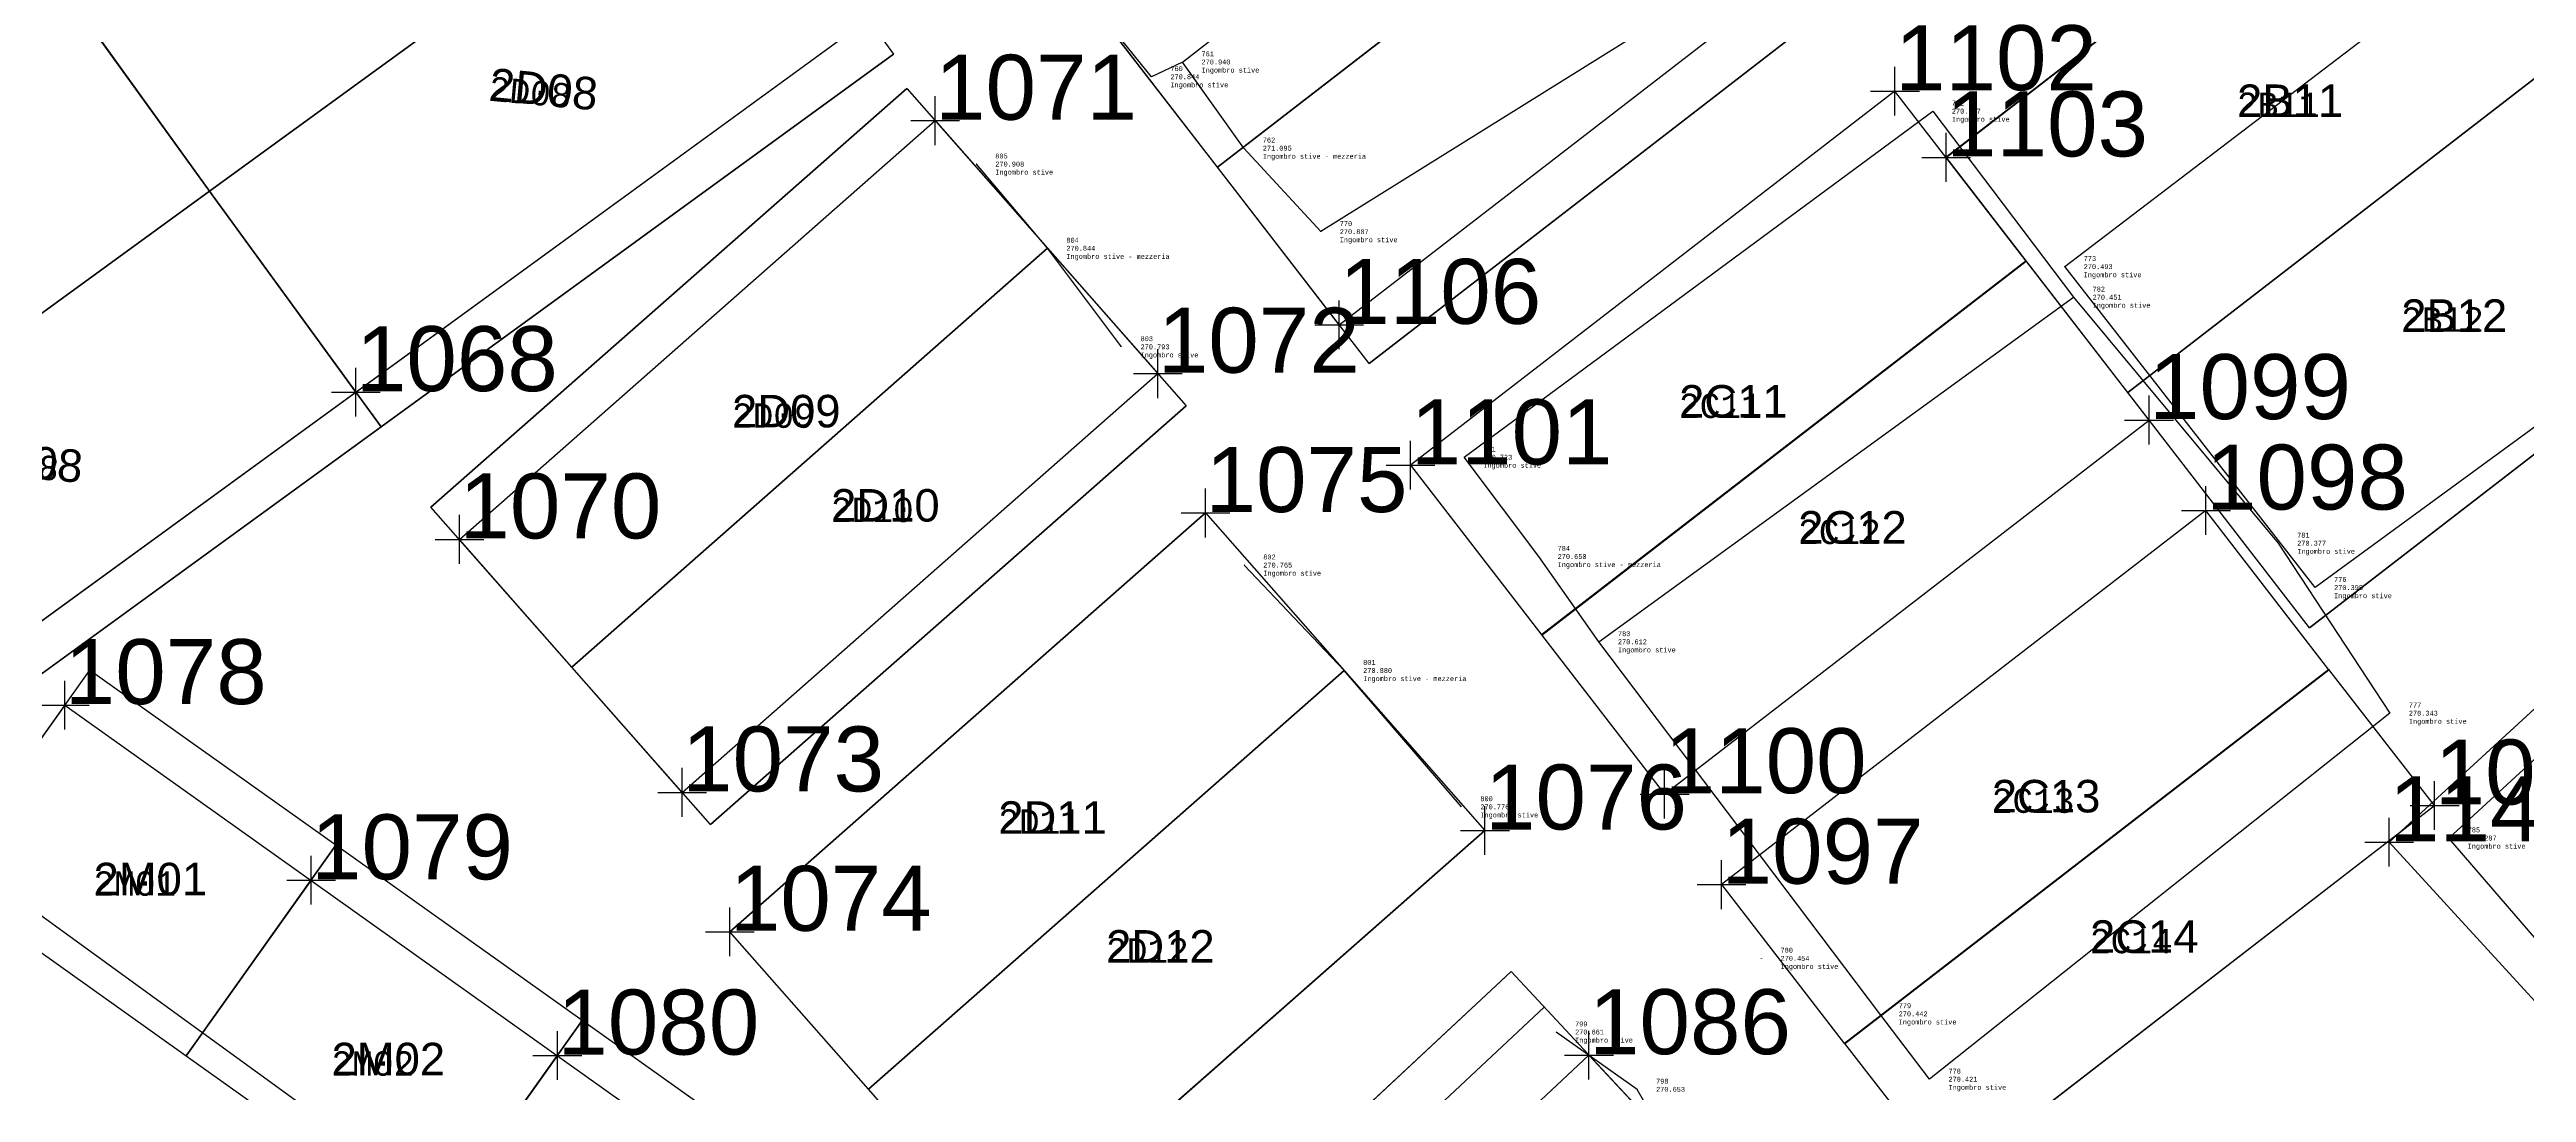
# Model space of a CAD drawing. Extents: x -1000 to 923337, y -63322 to 323191.
# Drawn here: x 249076 to 299885, y 46363 to 67759 of the extents above; entities that cross this region are included whole.
import ezdxf
from ezdxf.enums import TextEntityAlignment as Align

# ---------------------------------------------------------------- set-up
doc = ezdxf.new("R2010")
doc.units = 0
doc.header["$PDMODE"] = 35
doc.header["$PDSIZE"] = 1
for name, color, linetype in [('punti tracciati', 7, 'Continuous'), ('WF nome aree GPS', 7, 'Continuous'), ('WF_ingombro_stive_2', 1, 'Continuous'), ('WF_lato_di_accesso', 40, 'Continuous'), ('WF_nome_aree_GPS', 7, 'Continuous'), ('WF_tracciatura', 30, 'Continuous')]:
    doc.layers.add(name, color=color, linetype=linetype)
for name, color, linetype, lineweight in [('WF ingombro stive 2', 1, 'Continuous', 30), ('WF lato di accesso', 40, 'Continuous', 30), ('WF tracciatura', 30, 'Continuous', 30)]:
    doc.layers.add(name, color=color, linetype=linetype, lineweight=lineweight)
doc.styles.add('FONTSTYLE_1', font='arial.ttf', dxfattribs={"height": 0.2})
doc.styles.add('FONTSTYLE_2', font='arial.ttf', dxfattribs={"height": 0.2})
doc.styles.get("Standard").update_dxf_attribs({"font": 'consola.ttf', "height": 500})

# ---------------------------------------------------------------- blocks, each defined once
blk = doc.blocks.new('rilievo 2')
at = {"color": 8}
for points in [[(309560, -546125, -352), (312778, -542459, -391), (334234, -538070, -628), (348344, -548307, -983), (356892, -554192, -1195), (361959, -553931, -1407), (370204, -546889, -1399), (377957, -551519, -1580), (396391, -562427, -1455), (395427, -574492, -1317), (395026, -585611, -1377), (397751, -587224, -1981), (408367, -589089, -2210), (438006, -587763, -2348)], [(360479, -522615, -1052), (359841, -522918, -1148), (358393, -521118, -1149), (369117, -512756, -1313), (370761, -514619, -1303)], [(374052, -519400, -1370), (363315, -526095, -1184), (361736, -524383, -897), (360479, -522615, -1052), (370761, -514619, -1303)], [(369021, -534509, -1379), (367784, -532759, -1341), (366259, -530723, -1268), (375870, -523623, -1385), (378758, -527440, -1541)], [(359229, -528458, -1198), (357707, -526436, -1147), (356249, -524709, -1083)], [(366199, -537895, -1215), (363795, -535098, -1111), (361746, -532936, -1227)], [(370892, -545583, -1446), (369804, -543690, -1339), (368142, -542515, -1331)]]:
    blk.add_polyline3d(points, dxfattribs=at)
for points in [[(387951, -519659, -1616), (393272, -526405, -1688), (383711, -533397, -1597), (378575, -526813, -1499)], [(378758, -527440, -1541), (382954, -532487, -1614), (385245, -535974, -1648), (375801, -543483, -1571), (374780, -542142, -1549), (369021, -534509, -1379)], [(386452, -538535, -1704), (395327, -530373, -1769), (398253, -533590, -1788), (401162, -536895, -1750), (392346, -545189, -1588), (389292, -541824, -1156)]]:
    blk.add_polyline3d(points, close=True, dxfattribs=at)
for p in [(360479, -522615, -1052), (359841, -522918, -1148), (375870, -523623, -1385), (356249, -524709, -1083), (361736, -524383, -897), (363315, -526095, -1184), (357707, -526436, -1147), (378575, -526813, -1499), (378758, -527440, -1541), (359229, -528458, -1198), (366259, -530723, -1268), (361746, -532936, -1227), (367784, -532759, -1341), (382954, -532487, -1614), (383711, -533397, -1597), (369021, -534509, -1379), (363795, -535098, -1111), (385245, -535974, -1648), (366199, -537895, -1215), (386452, -538535, -1704), (372357, -541003, -1538), (368142, -542515, -1331), (374780, -542142, -1549), (375801, -543483, -1571), (369804, -543690, -1339)]:
    blk.add_point(p, dxfattribs=at)
for s, p in [('760', (360230, -522751, -1148)), ('270.940', (360868, -522615, -1052)), ('761', (360868, -522448, -1052)), ('Ingombro stive', (360868, -522781, -1052)), ('270.844', (360230, -522918, -1148)), ('Ingombro stive', (360230, -523085, -1148)), ('270.607', (376259, -523623, -1385)), ('772', (376259, -523457, -1385)), ('Ingombro stive', (376259, -523790, -1385)), ('271.095', (362125, -524383, -897)), ('762', (362125, -524216, -897)), ('805', (356638, -524543, -1083)), ('270.908', (356638, -524709, -1083)), ('Ingombro stive', (356638, -524876, -1083)), ('Ingombro stive - mezzeria', (362125, -524550, -897)), ('804', (358096, -526270, -1147)), ('270.807', (363704, -526095, -1184)), ('770', (363704, -525929, -1184)), ('Ingombro stive', (363704, -526262, -1184)), ('270.844', (358096, -526436, -1147)), ('Ingombro stive - mezzeria', (358096, -526603, -1147)), ('270.493', (378964, -526813, -1499)), ('773', (378964, -526647, -1499)), ('Ingombro stive', (378964, -526980, -1499)), ('270.451', (379147, -527440, -1541)), ('782', (379147, -527273, -1541)), ('Ingombro stive', (379147, -527606, -1541)), ('803', (359618, -528291, -1198)), ('270.793', (359618, -528458, -1198)), ('Ingombro stive', (359618, -528625, -1198)), ('270.723', (366648, -530723, -1268)), ('771', (366648, -530557, -1268)), ('Ingombro stive', (366648, -530890, -1268)), ('270.377', (383343, -532487, -1614)), ('781', (383343, -532320, -1614)), ('802', (362135, -532769, -1227)), ('270.765', (362135, -532936, -1227)), ('270.650', (368173, -532759, -1341)), ('784', (368173, -532592, -1341)), ('Ingombro stive - mezzeria', (368173, -532926, -1341)), ('Ingombro stive', (383343, -532654, -1614)), ('Ingombro stive', (362135, -533103, -1227)), ('270.395', (384100, -533397, -1597)), ('776', (384100, -533230, -1597)), ('Ingombro stive', (384100, -533564, -1597)), ('270.612', (369410, -534509, -1379)), ('783', (369410, -534343, -1379)), ('801', (364184, -534932, -1111)), ('Ingombro stive', (369410, -534676, -1379)), ('270.880', (364184, -535098, -1111)), ('Ingombro stive - mezzeria', (364184, -535265, -1111)), ('270.343', (385634, -535974, -1648)), ('777', (385634, -535807, -1648)), ('Ingombro stive', (385634, -536141, -1648)), ('800', (366588, -537729, -1215)), ('270.776', (366588, -537895, -1215)), ('Ingombro stive', (366588, -538062, -1215)), ('270.287', (386841, -538535, -1704)), ('785', (386841, -538368, -1704)), ('Ingombro stive', (386841, -538702, -1704)), ('270.454', (372746, -541003, -1538)), ('780', (372746, -540836, -1538)), ('Ingombro stive', (372746, -541170, -1538)), ('270.442', (375169, -542142, -1549)), ('779', (375169, -541975, -1549)), ('270.661', (368531, -542515, -1331)), ('799', (368531, -542349, -1331)), ('Ingombro stive', (368531, -542682, -1331)), ('Ingombro stive', (375169, -542309, -1549)), ('270.653', (370193, -543690, -1339)), ('798', (370193, -543523, -1339)), ('270.421', (376190, -543483, -1571)), ('778', (376190, -543317, -1571)), ('Ingombro stive', (376190, -543650, -1571))]:
    blk.add_text(s, height=100, dxfattribs=at).set_placement(p, align=Align.MIDDLE_LEFT)
blk = doc.blocks.new('Croce___ATS')
at = {"color": 0}
for p, q in [((-0.5, 0), (0.5, 0)), ((0, -0.5), (0, 0.5))]:
    blk.add_line(p, q, dxfattribs=at)
blk = doc.blocks.new('T_P_74')
at = {"color": 7}
blk.add_point((0, 0), dxfattribs=at)
blk.add_blockref('Croce___ATS', (0, 0), dxfattribs=at)
at = {"color": 7, "insert": (0, 0), "char_height": 1.3333, "attachment_point": 7, "style": 'FONTSTYLE_1'}
blk.add_mtext('1068', dxfattribs=at)
blk = doc.blocks.new('T_P_76')
at = {"color": 7}
blk.add_point((0, 0), dxfattribs=at)
blk.add_blockref('Croce___ATS', (0, 0), dxfattribs=at)
at = {"color": 7, "insert": (0, 0), "char_height": 1.3333, "attachment_point": 7, "style": 'FONTSTYLE_1'}
blk.add_mtext('1070', dxfattribs=at)
blk = doc.blocks.new('T_P_77')
at = {"color": 7}
blk.add_point((0, 0), dxfattribs=at)
blk.add_blockref('Croce___ATS', (0, 0), dxfattribs=at)
at = {"color": 7, "insert": (0, 0), "char_height": 1.3333, "attachment_point": 7, "style": 'FONTSTYLE_1'}
blk.add_mtext('1071', dxfattribs=at)
blk = doc.blocks.new('T_P_78')
at = {"color": 7}
blk.add_point((0, 0), dxfattribs=at)
blk.add_blockref('Croce___ATS', (0, 0), dxfattribs=at)
at = {"color": 7, "insert": (0, 0), "char_height": 1.3333, "attachment_point": 7, "style": 'FONTSTYLE_1'}
blk.add_mtext('1072', dxfattribs=at)
blk = doc.blocks.new('T_P_79')
at = {"color": 7}
blk.add_point((0, 0), dxfattribs=at)
blk.add_blockref('Croce___ATS', (0, 0), dxfattribs=at)
at = {"color": 7, "insert": (0, 0), "char_height": 1.3333, "attachment_point": 7, "style": 'FONTSTYLE_1'}
blk.add_mtext('1073', dxfattribs=at)
blk = doc.blocks.new('T_P_80')
at = {"color": 7}
blk.add_point((0, 0), dxfattribs=at)
blk.add_blockref('Croce___ATS', (0, 0), dxfattribs=at)
at = {"color": 7, "insert": (0, 0), "char_height": 1.3333, "attachment_point": 7, "style": 'FONTSTYLE_1'}
blk.add_mtext('1074', dxfattribs=at)
blk = doc.blocks.new('T_P_81')
at = {"color": 7}
blk.add_point((0, 0), dxfattribs=at)
blk.add_blockref('Croce___ATS', (0, 0), dxfattribs=at)
at = {"color": 7, "insert": (0, 0), "char_height": 1.3333, "attachment_point": 7, "style": 'FONTSTYLE_1'}
blk.add_mtext('1075', dxfattribs=at)
blk = doc.blocks.new('T_P_82')
at = {"color": 7}
blk.add_point((0, 0), dxfattribs=at)
blk.add_blockref('Croce___ATS', (0, 0), dxfattribs=at)
at = {"color": 7, "insert": (0, 0), "char_height": 1.3333, "attachment_point": 7, "style": 'FONTSTYLE_1'}
blk.add_mtext('1076', dxfattribs=at)
blk = doc.blocks.new('T_P_84')
at = {"color": 7}
blk.add_point((0, 0), dxfattribs=at)
blk.add_blockref('Croce___ATS', (0, 0), dxfattribs=at)
at = {"color": 7, "insert": (0, 0), "char_height": 1.3333, "attachment_point": 7, "style": 'FONTSTYLE_1'}
blk.add_mtext('1078', dxfattribs=at)
blk = doc.blocks.new('T_P_85')
at = {"color": 7}
blk.add_point((0, 0), dxfattribs=at)
blk.add_blockref('Croce___ATS', (0, 0), dxfattribs=at)
at = {"color": 7, "insert": (0, 0), "char_height": 1.3333, "attachment_point": 7, "style": 'FONTSTYLE_1'}
blk.add_mtext('1079', dxfattribs=at)
blk = doc.blocks.new('T_P_86')
at = {"color": 7}
blk.add_point((0, 0), dxfattribs=at)
blk.add_blockref('Croce___ATS', (0, 0), dxfattribs=at)
at = {"color": 7, "insert": (0, 0), "char_height": 1.3333, "attachment_point": 7, "style": 'FONTSTYLE_1'}
blk.add_mtext('1080', dxfattribs=at)
blk = doc.blocks.new('T_P_92')
at = {"color": 7}
blk.add_point((0, 0), dxfattribs=at)
blk.add_blockref('Croce___ATS', (0, 0), dxfattribs=at)
at = {"color": 7, "insert": (0, 0), "char_height": 1.3333, "attachment_point": 7, "style": 'FONTSTYLE_1'}
blk.add_mtext('1086', dxfattribs=at)
blk = doc.blocks.new('T_P_101')
at = {"color": 7}
blk.add_point((0, 0), dxfattribs=at)
blk.add_blockref('Croce___ATS', (0, 0), dxfattribs=at)
at = {"color": 7, "insert": (0, 0), "char_height": 1.3333, "attachment_point": 7, "style": 'FONTSTYLE_1'}
blk.add_mtext('1095', dxfattribs=at)
blk = doc.blocks.new('T_P_103')
at = {"color": 7}
blk.add_point((0, 0), dxfattribs=at)
blk.add_blockref('Croce___ATS', (0, 0), dxfattribs=at)
at = {"color": 7, "insert": (0, 0), "char_height": 1.3333, "attachment_point": 7, "style": 'FONTSTYLE_1'}
blk.add_mtext('1097', dxfattribs=at)
blk = doc.blocks.new('T_P_104')
at = {"color": 7}
blk.add_point((0, 0), dxfattribs=at)
blk.add_blockref('Croce___ATS', (0, 0), dxfattribs=at)
at = {"color": 7, "insert": (0, 0), "char_height": 1.3333, "attachment_point": 7, "style": 'FONTSTYLE_1'}
blk.add_mtext('1098', dxfattribs=at)
blk = doc.blocks.new('T_P_105')
at = {"color": 7}
blk.add_point((0, 0), dxfattribs=at)
blk.add_blockref('Croce___ATS', (0, 0), dxfattribs=at)
at = {"color": 7, "insert": (0, 0), "char_height": 1.3333, "attachment_point": 7, "style": 'FONTSTYLE_1'}
blk.add_mtext('1099', dxfattribs=at)
blk = doc.blocks.new('T_P_106')
at = {"color": 7}
blk.add_point((0, 0), dxfattribs=at)
blk.add_blockref('Croce___ATS', (0, 0), dxfattribs=at)
at = {"color": 7, "insert": (0, 0), "char_height": 1.3333, "attachment_point": 7, "style": 'FONTSTYLE_1'}
blk.add_mtext('1100', dxfattribs=at)
blk = doc.blocks.new('T_P_107')
at = {"color": 7}
blk.add_point((0, 0), dxfattribs=at)
blk.add_blockref('Croce___ATS', (0, 0), dxfattribs=at)
at = {"color": 7, "insert": (0, 0), "char_height": 1.3333, "attachment_point": 7, "style": 'FONTSTYLE_1'}
blk.add_mtext('1101', dxfattribs=at)
blk = doc.blocks.new('T_P_108')
at = {"color": 7}
blk.add_point((0, 0), dxfattribs=at)
blk.add_blockref('Croce___ATS', (0, 0), dxfattribs=at)
at = {"color": 7, "insert": (0, 0), "char_height": 1.3333, "attachment_point": 7, "style": 'FONTSTYLE_1'}
blk.add_mtext('1102', dxfattribs=at)
blk = doc.blocks.new('T_P_109')
at = {"color": 7}
blk.add_point((0, 0), dxfattribs=at)
blk.add_blockref('Croce___ATS', (0, 0), dxfattribs=at)
at = {"color": 7, "insert": (0, 0), "char_height": 1.3333, "attachment_point": 7, "style": 'FONTSTYLE_1'}
blk.add_mtext('1103', dxfattribs=at)
blk = doc.blocks.new('T_P_112')
at = {"color": 7}
blk.add_point((0, 0), dxfattribs=at)
blk.add_blockref('Croce___ATS', (0, 0), dxfattribs=at)
at = {"color": 7, "insert": (0, 0), "char_height": 1.3333, "attachment_point": 7, "style": 'FONTSTYLE_1'}
blk.add_mtext('1106', dxfattribs=at)
blk = doc.blocks.new('T_P_149')
at = {"color": 7}
blk.add_point((0, 0), dxfattribs=at)
blk.add_blockref('Croce___ATS', (0, 0), dxfattribs=at)
at = {"color": 7, "insert": (0, 0), "char_height": 1.3333, "attachment_point": 7, "style": 'FONTSTYLE_1'}
blk.add_mtext('1143', dxfattribs=at)
blk = doc.blocks.new('punti tracciatura 2')
at = {"layer": 'WF_ingombro_stive_2', "ltscale": 0.5, "flags": 128}
for points, elevation in [([(1346598.362, -3461.761), (1346601.239, -3465.753), (1346590.726, -3473.401), (1346587.85, -3469.409)], 271.426), ([(1346636.635, -3464.762), (1346640.364, -3469.589), (1346630.076, -3477.536), (1346626.347, -3472.709)], 274.028), ([(1346587.85, -3469.409), (1346590.726, -3473.401), (1346580.214, -3481.049), (1346577.346, -3477.051)], 271.426), ([(1346640.364, -3469.589), (1346644.091, -3474.414), (1346633.803, -3482.361), (1346630.076, -3477.536)], 274.028), ([(1346618.056, -3482.513), (1346627.992, -3474.838), (1346625.299, -3471.351), (1346615.363, -3479.026)], 274.025), ([(1346620.574, -3485.773), (1346630.51, -3478.098), (1346627.987, -3474.832), (1346618.051, -3482.507)], 274.028), ([(1346645.015, -3477.972), (1346648.46, -3481.728), (1346638.878, -3490.514), (1346635.434, -3486.758)], 270.203), ([(1346611.156, -3480.005), (1346614.002, -3483.237), (1346604.244, -3491.827), (1346601.398, -3488.595)], 270.88), ([(1346624.265, -3490.895), (1346634.201, -3483.22), (1346631.678, -3479.954), (1346621.742, -3487.629)], 274.021), ([(1346614.002, -3483.237), (1346616.889, -3486.517), (1346607.131, -3495.107), (1346604.244, -3491.827)], 270.88), ([(1346626.433, -3493.679), (1346636.369, -3486.004), (1346634.197, -3483.214), (1346624.261, -3490.889)], 274.025)]:
    blk.add_lwpolyline(points, close=True, dxfattribs=dict(at, elevation=elevation))
for points, elevation in [([(1346619.411, -3462.013), (1346621.688, -3464.961), (1346611.4, -3472.908), (1346609.123, -3469.96)], 272.003), ([(1346613.9, -3476.144), (1346611.4, -3472.908), (1346621.688, -3464.961), (1346624.188, -3468.197)], 272.003), ([(1346593.727, -3477.525), (1346590.726, -3473.401), (1346601.239, -3465.753), (1346604.239, -3469.877)], 271.426), ([(1346605.608, -3471.956), (1346607.914, -3474.575), (1346598.156, -3483.165), (1346595.851, -3480.546)], 270.844), ([(1346583.214, -3485.173), (1346580.214, -3481.049), (1346590.726, -3473.401), (1346593.727, -3477.525)], 271.426), ([(1346600.419, -3485.736), (1346598.156, -3483.165), (1346607.914, -3474.575), (1346610.177, -3477.146)], 270.844), ([(1346587.756, -3483.945), (1346585.194, -3487.546), (1346590.246, -3491.141), (1346592.808, -3487.54)], 274.025), ([(1346592.808, -3487.54), (1346590.246, -3491.141), (1346595.298, -3494.735), (1346597.86, -3491.135)], 274.025), ([(1346597.86, -3491.135), (1346595.298, -3494.735), (1346600.35, -3498.33), (1346602.912, -3494.73)], 274.025), ([(1346619.022, -3491.127), (1346621.517, -3493.801), (1346612.875, -3501.864), (1346610.38, -3499.19)], 270.799)]:
    blk.add_lwpolyline(points, dxfattribs=dict(at, elevation=elevation))
at = {"layer": 'WF_lato_di_accesso', "ltscale": 0.5}
for p, q in [((1346636.635, -3464.762, 274.028), (1346626.347, -3472.709, 274.028)), ((1346625.299, -3471.351, 274.025), (1346615.363, -3479.026, 274.025)), ((1346633.803, -3482.361, 274.028), (1346644.091, -3474.414, 274.028)), ((1346620.574, -3485.773, 274.028), (1346630.51, -3478.098, 274.028)), ((1346645.015, -3477.972, 270.203), (1346635.434, -3486.758, 270.203)), ((1346611.156, -3480.005, 270.88), (1346601.398, -3488.595, 270.88)), ((1346631.678, -3479.954, 274.021), (1346621.742, -3487.629, 274.021)), ((1346626.433, -3493.679, 274.025), (1346636.369, -3486.004, 274.025)), ((1346607.131, -3495.107, 270.88), (1346616.889, -3486.517, 270.88))]:
    blk.add_line(p, q, dxfattribs=at)
at = {"layer": 'WF_tracciatura', "ltscale": 0.5}
for p, q in [((1346613.9, -3476.144, 272.003), (1346624.188, -3468.197, 272.003)), ((1346583.214, -3485.173, 271.426), (1346604.239, -3469.877, 271.426)), ((1346595.851, -3480.546, 270.844), (1346605.608, -3471.956, 270.844)), ((1346600.419, -3485.736, 270.844), (1346610.177, -3477.146, 270.844)), ((1346587.756, -3483.945, 274.025), (1346602.912, -3494.73, 274.025)), ((1346610.38, -3499.19, 270.799), (1346619.022, -3491.127, 270.799))]:
    blk.add_line(p, q, dxfattribs=at)
at = {"color": 7}
for name, p in [('T_P_108', (1346625.299, -3471.351, 274.025)), ('T_P_77', (1346605.608, -3471.956, 270.844)), ('T_P_109', (1346626.347, -3472.709, 274.028)), ('T_P_112', (1346613.9, -3476.144, 272.003)), ('T_P_78', (1346610.177, -3477.146, 270.844)), ('T_P_74', (1346593.727, -3477.525, 271.426)), ('T_P_105', (1346630.51, -3478.098, 274.028)), ('T_P_107', (1346615.363, -3479.026, 274.025)), ('T_P_81', (1346611.156, -3480.005, 270.88)), ('T_P_104', (1346631.678, -3479.954, 274.021)), ('T_P_76', (1346595.851, -3480.546, 270.844)), ('T_P_84', (1346587.756, -3483.945, 274.025)), ('T_P_79', (1346600.419, -3485.736, 270.844)), ('T_P_106', (1346620.574, -3485.773, 274.028)), ('T_P_101', (1346636.369, -3486.004, 274.025)), ('T_P_82', (1346616.889, -3486.517, 270.88)), ('T_P_149', (1346635.434, -3486.758, 270.203)), ('T_P_85', (1346592.808, -3487.54, 274.025)), ('T_P_103', (1346621.742, -3487.629, 274.021)), ('T_P_80', (1346601.398, -3488.595, 270.88)), ('T_P_86', (1346597.86, -3491.135, 274.025)), ('T_P_92', (1346619.022, -3491.127, 270.799))]:
    blk.add_blockref(name, p, dxfattribs=at)
at = {"layer": 'WF_nome_aree_GPS', "char_height": 0.6667, "attachment_point": 7, "rotation": 354.6, "style": 'FONTSTYLE_2'}
for s, insert in [('2D08', (1346596.438, -3471.546, 271.377)), ('2E08', (1346585.925, -3479.193, 271.377))]:
    blk.add_mtext(s, dxfattribs=dict(at, insert=insert))
at = {"layer": 'WF_nome_aree_GPS', "char_height": 0.6667, "attachment_point": 7, "style": 'FONTSTYLE_2'}
for s, insert in [('2B11', (1346632.316, -3471.881, 274.07)), ('2B12', (1346635.683, -3476.289, 274.07)), ('2D09', (1346601.444, -3478.258, 270.795)), ('2C11', (1346620.871, -3478.057, 273.979)), ('2D10', (1346603.476, -3480.191, 272.095)), ('2C12', (1346623.314, -3480.642, 274.147)), ('2C13', (1346627.286, -3486.157, 273.976)), ('2D11', (1346606.906, -3486.586, 271.962)), ('2M01', (1346588.346, -3487.857, 273.412)), ('2C14', (1346629.3, -3489.037, 273.976)), ('2D12', (1346609.117, -3489.229, 271.962)), ('2M02', (1346593.228, -3491.549, 273.412))]:
    blk.add_mtext(s, dxfattribs=dict(at, insert=insert))

msp = doc.modelspace()

# ---------------------------------------------------------------- linework, layer by layer
at = {"layer": 'WF ingombro stive 2'}
for points, elevation in [([(280431.6, 77035.1), (283320.4, 73295.2), (273032.3, 65348.2), (270143.5, 69088.1)], 12.1), ([(259994.6, 76494.9), (262870.8, 72503.2), (252358.4, 64855.4), (249482.2, 68847.1)], -565.8), ([(283320.4, 73295.2), (286431.4, 69267.8), (276143.3, 61320.8), (273032.3, 65348.2)], 12.1), ([(298267.3, 73494.5), (301996.3, 68667), (291708.2, 60720), (287979.2, 65547.5)], 2036.6), ([(262870.8, 72503.2), (266389.4, 67666.8), (255877, 60018.9), (252358.4, 64855.4)], -565.8), ([(249482.2, 68847.1), (252358.4, 64855.4), (241846, 57207.5), (238977.8, 61205)], -565.8), ([(301996.3, 68667), (305723.1, 63842.3), (295435, 55895.3), (291708.2, 60720)], 2036.6), ([(266658.6, 66961.2), (269546, 63681.1), (259788.1, 55091.4), (256900.6, 58371.5)], -1147.2), ([(279688.1, 55743.3), (289624, 63418.2), (286930.7, 66904.9), (276994.9, 59230)], 2033.3), ([(252358.4, 64855.4), (255877, 60018.9), (245364.6, 52371.1), (241846, 57207.5)], -565.8), ([(269546, 63681.1), (272391.4, 60448.6), (262633.5, 51858.9), (259788.1, 55091.4)], -1147.2), ([(282206.5, 52483), (292142.4, 60157.9), (289619.5, 63424), (279683.6, 55749.1)], 2036.6), ([(306647.3, 60284.2), (310091.8, 56527.9), (300510.3, 47741.9), (297065.8, 51498.2)], -1788.4), ([(272788.4, 58251.5), (275633.8, 55019), (265875.9, 46429.4), (263030.5, 49661.8)], -1111.2), ([(285897.4, 47361.3), (295833.2, 55036.2), (293310.3, 58302.3), (283374.5, 50627.4)], 2029.9), ([(251878.3, 47115.8), (254951.1, 51434.1), (249898.9, 55029), (246826.2, 50710.6)], 2033.3), ([(275633.8, 55019), (278521.3, 51738.9), (268763.4, 43149.2), (265875.9, 46429.4)], -1111.2), ([(288065.4, 44577.6), (298001.3, 52252.5), (295828.7, 55042), (285892.8, 47367.1)], 2033.3), ([(256930.5, 43520.9), (260003.2, 47839.3), (254951.1, 51434.1), (251878.3, 47115.8)], 2033.3), ([(270414.1, 40779.7), (279056.1, 48842.3), (283149.1, 44455.2), (274507.1, 36392.5)], -1192.3), ([(261982.6, 39926.1), (265055.3, 44244.5), (260003.2, 47839.3), (256930.5, 43520.9)], 2033.3)]:
    msp.add_lwpolyline(points, close=True, dxfattribs=dict(at, elevation=elevation))
at = {"layer": 'WF lato di accesso'}
for p, q in [((298267.3, 73494.5, 2036.6), (287979.2, 65547.5, 2036.6)), ((276143.3, 61320.8, 12.1), (286431.4, 69267.8, 12.1)), ((255877, 60018.9, -565.8), (266389.4, 67666.8, -565.8)), ((266658.6, 66961.2, -1147.2), (256900.6, 58371.5, -1147.2)), ((286930.7, 66904.9, 2033.3), (276994.9, 59230, 2033.3)), ((295435, 55895.3, 2036.6), (305723.1, 63842.3, 2036.6)), ((245364.6, 52371.1, -565.8), (255877, 60018.9, -565.8)), ((262633.5, 51858.9, -1147.2), (272391.4, 60448.6, -1147.2)), ((282206.5, 52483, 2036.6), (292142.4, 60157.9, 2036.6)), ((306647.3, 60284.2, -1788.4), (297065.8, 51498.2, -1788.4)), ((272788.4, 58251.5, -1111.2), (263030.5, 49661.8, -1111.2)), ((293310.3, 58302.3, 2029.9), (283374.5, 50627.4, 2029.9)), ((254951.1, 51434.1, 2033.3), (249898.9, 55029, 2033.3)), ((288065.4, 44577.6, 2033.3), (298001.3, 52252.5, 2033.3)), ((260003.2, 47839.3, 2033.3), (254951.1, 51434.1, 2033.3)), ((268763.4, 43149.2, -1111.2), (278521.3, 51738.9, -1111.2)), ((279056.1, 48842.3, -1192.3), (270414.1, 40779.7, -1192.3)), ((265055.3, 44244.5, 2033.3), (260003.2, 47839.3, 2033.3))]:
    msp.add_line(p, q, dxfattribs=at)
at = {"layer": 'WF tracciatura'}
for p, q in [((275531.9, 62112.2, 12.1), (285820.1, 70059.2, 12.1)), ((244846.3, 53083.4, -565.8), (265871.1, 68379.1, -565.8)), ((257482.7, 57710.3, -1147.2), (267240.6, 66300, -1147.2)), ((262051.5, 52520.2, -1147.2), (271809.4, 61109.8, -1147.2)), ((249388.2, 54311.2, 2033.3), (264544.6, 43526.7, 2033.3)), ((271096.2, 40048.5, -1192.3), (279738.3, 48111.1, -1192.3))]:
    msp.add_line(p, q, dxfattribs=at)

# ---------------------------------------------------------------- block references
at = {"color": 251}
msp.add_blockref('rilievo 2', (-88161.4, 590117.4), dxfattribs=at)
at = {"layer": 'punti tracciati', "xscale": 1000, "yscale": 1000, "zscale": 1000}
msp.add_blockref('punti tracciatura 2', (-1346338367.3, 3538255.9, -271991), dxfattribs=at)

# ---------------------------------------------------------------- texts
at = {"layer": 'WF nome aree GPS'}
for s, p in [('2D08', (258069.9, 66710.8, -614.5)), ('2E08', (247557.5, 59063, -614.5))]:
    msp.add_text(s, height=500, rotation=354.67947, dxfattribs=at).set_placement(p)
for s, p in [('2B11', (293948.5, 66375.1, 2078.6)), ('2B12', (297315.6, 61967.7, 2078.6)), ('2D09', (263076.2, 59998, -1196)), ('2C11', (282502.7, 60199.2, 1987.8)), ('2D10', (265107.8, 58065.7, 103.6)), ('2C12', (284946.1, 57614.1, 2155.1)), ('2C13', (288918.3, 52099, 1984.5)), ('2D11', (268537.9, 51670.6, -29.7)), ('2M01', (249978, 50399.1, 1420.3)), ('2D12', (270749.6, 49027.7, -29.7)), ('2C14', (290931.9, 49219.2, 1984.5)), ('2M02', (254859.8, 46706.9, 1420.3))]:
    msp.add_text(s, height=500, dxfattribs=at).set_placement(p)

doc.saveas('drawing.dxf')
